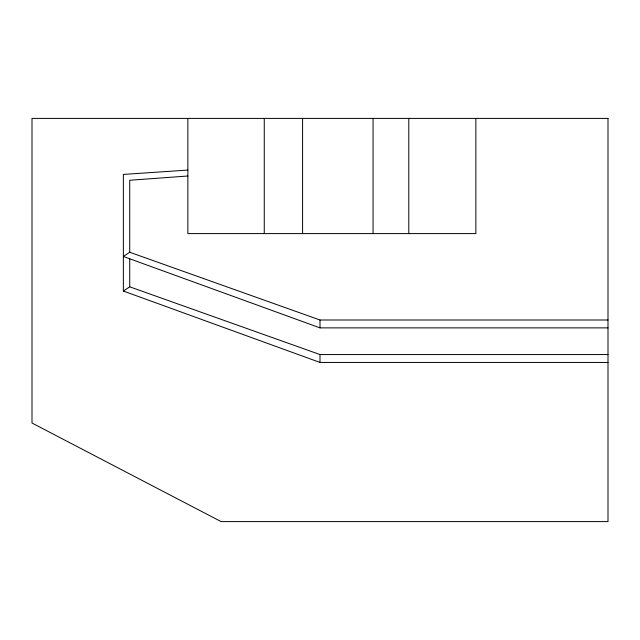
<?xml version="1.0" encoding="UTF-8"?>
<svg xmlns="http://www.w3.org/2000/svg" width="640" height="640" viewBox="0 0 640 640"><rect width="100%" height="100%" fill="white"/><g stroke="black" fill="none" stroke-linecap="round" stroke-linejoin="round"><path stroke-width="0.96" d="M608 320L320 320L129.728 252.256L123.36 256.472L320 327.88L608 327.88M187.864 170.088L123.36 174.416L123.36 291.032L129.728 286.816L320 354.56L608 354.56M187.864 176L129.728 180.256L129.728 252.256M123.36 291.032L320 362.44L608 362.44M475.864 118.4L475.864 233.6L187.864 233.6L187.864 118.4M408.8 118.4L408.8 233.6M373.056 118.4L373.056 233.6M320 320L320 327.88M320 354.56L320 362.44M302.592 118.4L302.592 233.6M264.264 118.4L264.264 233.6M129.728 258.784L129.728 286.816M608 118.4L32 118.4L32 423.024L221.096 521.6L608 521.6L608 118.4"/></g></svg>
